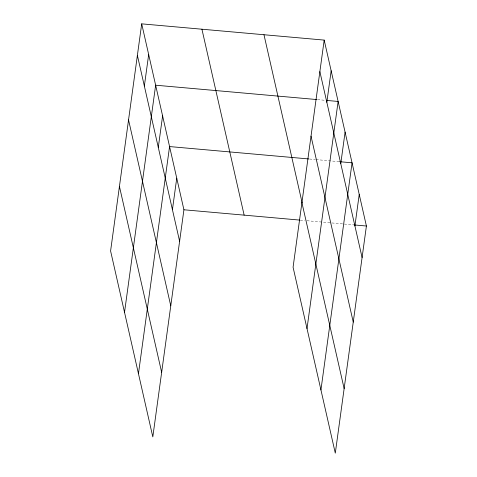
<?xml version="1.0" encoding="UTF-8"?>
<svg xmlns="http://www.w3.org/2000/svg" width="477" height="477" viewBox="0 0 477 477"><rect width="100%" height="100%" fill="white"/><g stroke="black" fill="none" stroke-linecap="round" stroke-linejoin="round"><path stroke-width="0.36" stroke-dasharray="2.38 1.79" d="M317.557 99.621L325.636 100.343M309.46 159.014L315.333 159.539M316.066 159.604L339.57 161.697M300.277 220.135L304.714 220.529M306.92 220.726L353.922 224.911"/><path stroke-width="0.72" d="M141.705 23.85L110.592 250.98L152.813 436.902L183.925 209.779L141.705 23.85L324.187 40.098L366.408 226.02L335.295 453.15L293.075 267.221L324.187 40.098M144.352 86.045L148.669 54.527M124.527 312.334L155.639 85.204L316.823 99.556M158.286 147.399L162.603 115.887M138.455 373.688L169.568 146.564L308.726 158.948M172.43 209.689L176.746 178.171M326.834 102.293L331.157 70.775M307.009 328.581L338.121 101.452L326.369 100.403M340.769 163.647L345.086 132.129M320.938 389.936L352.056 162.806L339.57 161.697M354.912 225.931L359.229 194.413M183.925 209.779L299.538 220.07M354.655 224.977L366.408 226.02M319.87 71.61L362.091 257.538M311.028 136.166L353.248 322.094M263.972 34.732L302.108 202.701M301.917 202.671L344.138 388.6M201.926 29.21L244.146 215.139M137.388 55.368L179.608 241.296M128.546 119.918L170.766 305.846M119.435 186.424L161.655 372.352"/></g></svg>
